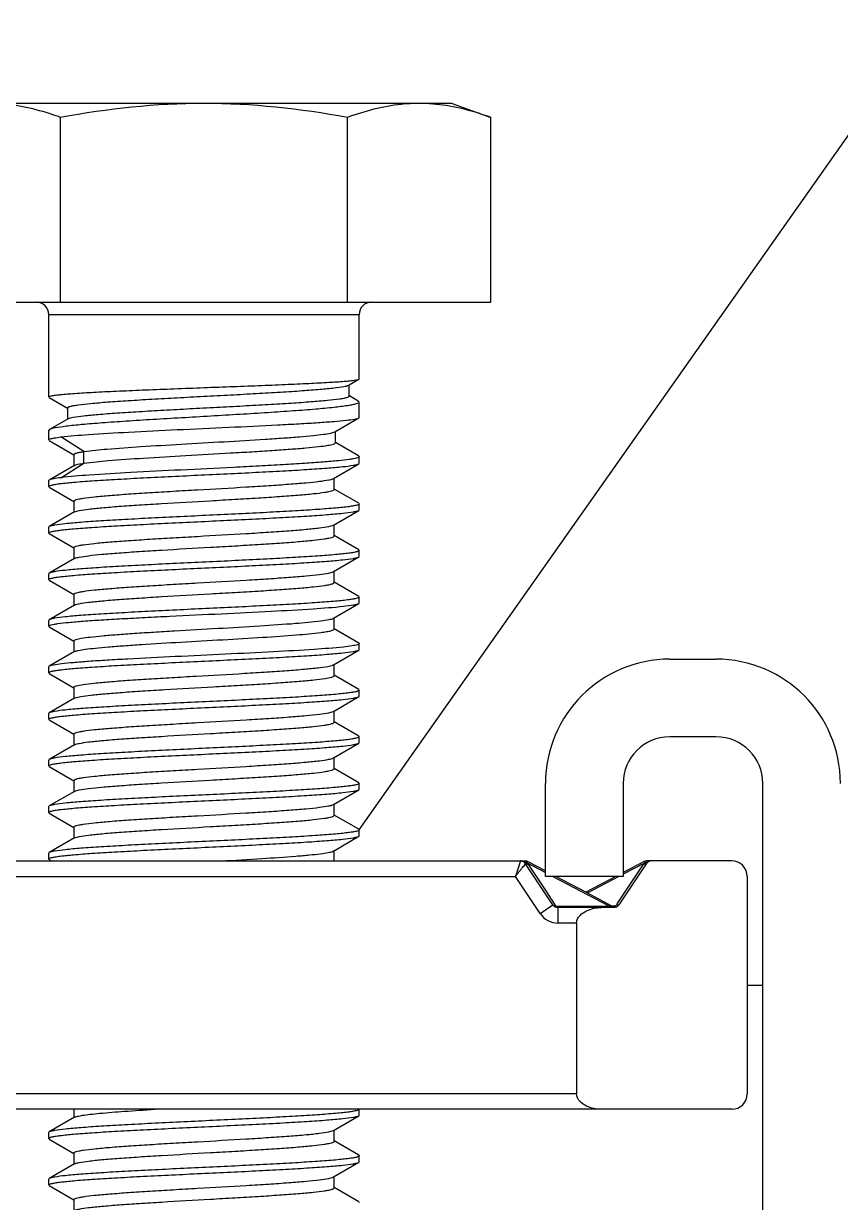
# Model space of a CAD drawing. Extents: x 27938 to 1507990, y 110129 to 923079.
# Drawn here: x 557270.5 to 557576.1, y 382365.2 to 382806.3 of the extents above; entities that cross this region are included whole.
import ezdxf

# ---------------------------------------------------------------- set-up
doc = ezdxf.new("R2010")
doc.units = 0
doc.header["$LTSCALE"] = 1000
doc.header["$MEASUREMENT"] = 0
doc.styles.get("Standard").update_dxf_attribs({"font": 'gbenor.shx', "bigfont": 'gbcbig.shx'})
doc.dimstyles.get("Standard").update_dxf_attribs({"dimtxt": 0.18, "dimasz": 0.18, "dimexe": 0.18, "dimexo": 0.0625, "dimgap": 0.09, "dimtad": 0, "dimtih": 1, "dimtoh": 1, "dimdec": 4, "dimzin": 0, "dimdsep": 46, "dimtxsty": 'Standard', "dimcen": 0.09, "dimadec": 0, "dimazin": 0, "dimtfac": 1, "dimtdec": 4, "dimtofl": 0, "dimtmove": 0, "dimatfit": 3, "dimfxl": 1, "dimtolj": 1, "dimtzin": 0, "dimarcsym": 0})

msp = doc.modelspace()

# ---------------------------------------------------------------- linework, layer by layer
at = {"linetype": 'Continuous'}
for p, q in [((557430.9, 382776.43), (557245.05, 382776.43)), ((557430.9, 382776.43), (557445.28, 382771.2)), ((557284.32, 382702.09), (557284.32, 382771.2)), ((557391.63, 382702.09), (557391.63, 382771.2)), ((557445.28, 382702.09), (557445.28, 382771.2)), ((557230.67, 382702.09), (557445.28, 382702.09)), ((557279.9, 382666.61), (557279.9, 382697.44)), ((557279.9, 382666.61), (557279.9, 382697.44)), ((557279.9, 382697.44), (557396.06, 382697.44)), ((557396.06, 382673.39), (557396.06, 382697.44)), ((557396.06, 382673.39), (557396.06, 382697.44)), ((557392.12, 382671.05), (557392.33, 382671.17)), ((557392.33, 382671.17), (557395.95, 382673.27)), ((557392.33, 382666.93), (557392.33, 382671.17)), ((557395.95, 382673.27), (557396.06, 382673.39)), ((557279.9, 382666.61), (557279.9, 382666.63)), ((557280.03, 382666.45), (557279.9, 382666.61)), ((557280.03, 382666.45), (557286.9, 382662.46)), ((557392.39, 382667.03), (557392.33, 382667.06)), ((557395.73, 382665.08), (557392.39, 382667.03)), ((557395.73, 382665.08), (557396.06, 382664.71)), ((557286.9, 382662.46), (557286.96, 382662.43)), ((557286.96, 382662.56), (557286.96, 382658.33)), ((557396.06, 382658.96), (557396.06, 382664.71)), ((557396.06, 382658.96), (557396.06, 382664.71)), ((557287.18, 382658.46), (557280.17, 382654.39)), ((557386.92, 382653.55), (557395.89, 382658.77)), ((557395.89, 382658.77), (557396.06, 382658.96)), ((557280.17, 382654.39), (557279.9, 382654.07)), ((557279.9, 382650.54), (557279.9, 382654.07)), ((557279.9, 382650.54), (557279.9, 382654.07)), ((557387.15, 382649.46), (557387.15, 382653.68)), ((557280.09, 382650.31), (557279.9, 382650.54)), ((557280.09, 382650.31), (557289.3, 382644.95)), ((557293.09, 382646.19), (557284.41, 382651.64)), ((557395.83, 382644.57), (557387.15, 382649.6)), ((557289.3, 382645.09), (557289.3, 382640.87)), ((557293.09, 382641.83), (557293.09, 382646.19)), ((557395.83, 382644.57), (557396.06, 382644.3)), ((557396.06, 382644.3), (557396.05, 382644.27)), ((557396.06, 382641.83), (557396.06, 382644.3)), ((557396.06, 382641.83), (557396.06, 382644.3)), ((557289.54, 382641), (557280.09, 382635.53)), ((557284.41, 382636.4), (557293.09, 382641.83)), ((557386.41, 382636.1), (557395.86, 382641.6)), ((557395.86, 382641.6), (557396.06, 382641.83)), ((557280.09, 382635.53), (557279.9, 382635.3)), ((557279.9, 382633.12), (557279.9, 382635.3)), ((557279.9, 382633.12), (557279.9, 382635.3)), ((557386.65, 382632.02), (557386.65, 382636.24)), ((557280.09, 382632.89), (557279.9, 382633.12)), ((557280.09, 382632.89), (557289.3, 382627.53)), ((557395.86, 382626.82), (557386.65, 382632.16)), ((557289.3, 382627.66), (557289.3, 382623.44)), ((557395.86, 382626.82), (557396.06, 382626.59)), ((557396.06, 382626.59), (557396.05, 382626.56)), ((557396.06, 382624.4), (557396.06, 382626.59)), ((557396.06, 382624.4), (557396.06, 382626.59)), ((557289.54, 382623.58), (557280.09, 382618.1)), ((557386.41, 382618.68), (557395.86, 382624.18)), ((557395.86, 382624.18), (557396.06, 382624.4)), ((557280.09, 382618.1), (557279.9, 382617.87)), ((557279.9, 382615.69), (557279.9, 382617.87)), ((557279.9, 382615.69), (557279.9, 382617.87)), ((557386.65, 382614.6), (557386.65, 382618.82)), ((557280.09, 382615.46), (557279.9, 382615.69)), ((557280.09, 382615.46), (557289.3, 382610.1)), ((557395.86, 382609.39), (557386.65, 382614.73)), ((557289.3, 382610.24), (557289.3, 382606.02)), ((557395.86, 382609.39), (557396.06, 382609.16)), ((557396.06, 382609.16), (557396.05, 382609.13)), ((557396.06, 382606.98), (557396.06, 382609.16)), ((557396.06, 382606.98), (557396.06, 382609.16)), ((557289.54, 382606.16), (557280.09, 382600.68)), ((557386.41, 382601.26), (557395.86, 382606.75)), ((557395.86, 382606.75), (557396.06, 382606.98)), ((557280.09, 382600.68), (557279.9, 382600.45)), ((557279.9, 382598.27), (557279.9, 382600.45)), ((557279.9, 382598.27), (557279.9, 382600.45)), ((557386.65, 382597.17), (557386.65, 382601.39)), ((557280.09, 382598.04), (557279.9, 382598.27)), ((557280.09, 382598.04), (557289.3, 382592.68)), ((557395.86, 382591.97), (557386.65, 382597.31)), ((557289.3, 382592.82), (557289.3, 382588.6)), ((557395.86, 382591.97), (557396.06, 382591.74)), ((557396.06, 382591.74), (557396.05, 382591.71)), ((557396.06, 382589.56), (557396.06, 382591.74)), ((557396.06, 382589.56), (557396.06, 382591.74)), ((557289.54, 382588.73), (557280.09, 382583.26)), ((557386.41, 382583.83), (557395.86, 382589.33)), ((557395.86, 382589.33), (557396.06, 382589.56)), ((557280.09, 382583.26), (557279.9, 382583.03)), ((557279.9, 382580.84), (557279.9, 382583.03)), ((557279.9, 382580.84), (557279.9, 382583.03)), ((557386.65, 382579.75), (557386.65, 382583.97)), ((557279.9, 382580.84), (557279.9, 382580.88)), ((557280.09, 382580.62), (557279.9, 382580.84)), ((557280.09, 382580.62), (557289.3, 382575.26)), ((557395.86, 382574.54), (557386.65, 382579.88)), ((557289.3, 382575.39), (557289.3, 382571.17)), ((557395.86, 382574.54), (557396.06, 382574.31)), ((557396.06, 382572.13), (557396.06, 382574.31)), ((557396.06, 382572.13), (557396.06, 382574.31)), ((557289.54, 382571.31), (557280.09, 382565.83)), ((557386.41, 382566.41), (557395.86, 382571.9)), ((557395.86, 382571.9), (557396.06, 382572.13)), ((557512.22, 382568.51), (557529.64, 382568.51)), ((557280.09, 382565.83), (557279.9, 382565.6)), ((557279.9, 382563.42), (557279.9, 382565.6)), ((557386.28, 382566.34), (557386.41, 382566.41)), ((557386.65, 382562.32), (557386.65, 382566.54)), ((557280.09, 382563.19), (557279.9, 382563.42)), ((557280.09, 382563.19), (557289.3, 382557.83)), ((557395.86, 382557.12), (557386.65, 382562.46)), ((557289.3, 382557.97), (557289.3, 382553.75)), ((557395.86, 382557.12), (557396.06, 382556.89)), ((557395.86, 382554.48), (557396.06, 382554.71)), ((557396.06, 382556.89), (557396.05, 382556.86)), ((557396.06, 382554.71), (557396.06, 382556.89)), ((557396.06, 382554.71), (557396.06, 382556.89)), ((557289.54, 382553.88), (557280.09, 382548.41)), ((557289.54, 382553.88), (557289.78, 382554)), ((557386.41, 382548.98), (557395.86, 382554.48)), ((557280.09, 382548.41), (557279.9, 382548.18)), ((557279.9, 382546), (557279.9, 382548.18)), ((557279.9, 382546), (557279.9, 382548.18)), ((557280.09, 382545.77), (557279.9, 382546)), ((557386.65, 382544.9), (557386.65, 382549.12)), ((557280.09, 382545.77), (557289.3, 382540.41)), ((557395.86, 382539.7), (557386.65, 382545.04)), ((557289.3, 382540.54), (557289.3, 382536.32)), ((557386.41, 382531.56), (557395.86, 382537.06)), ((557395.86, 382539.7), (557396.06, 382539.47)), ((557395.86, 382537.06), (557396.06, 382537.28)), ((557396.06, 382539.47), (557396.05, 382539.44)), ((557396.06, 382537.28), (557396.06, 382539.47)), ((557396.06, 382537.28), (557396.06, 382539.47)), ((557529.64, 382539.47), (557512.22, 382539.47)), ((557289.54, 382536.46), (557280.09, 382530.98)), ((557280.09, 382530.98), (557279.9, 382530.75)), ((557279.9, 382528.57), (557279.9, 382530.75)), ((557279.9, 382528.57), (557279.9, 382530.75)), ((557280.09, 382528.34), (557279.9, 382528.57)), ((557280.09, 382528.34), (557289.3, 382522.98)), ((557386.65, 382527.48), (557386.65, 382531.7)), ((557395.86, 382522.27), (557386.65, 382527.61)), ((557289.3, 382523.12), (557289.3, 382518.9)), ((557386.41, 382514.14), (557395.86, 382519.63)), ((557395.86, 382522.27), (557396.06, 382522.04)), ((557395.86, 382519.63), (557396.06, 382519.86)), ((557396.06, 382522.04), (557396.05, 382522.01)), ((557396.06, 382519.86), (557396.06, 382522.04)), ((557396.06, 382519.86), (557396.06, 382522.04)), ((557465.75, 382487.19), (557465.75, 382522.04)), ((557494.79, 382522.04), (557494.79, 382487.19)), ((557547.06, 382138.71), (557547.06, 382522.04)), ((557289.54, 382519.04), (557280.09, 382513.56)), ((557280.09, 382513.56), (557279.9, 382513.33)), ((557279.9, 382511.15), (557279.9, 382513.33)), ((557279.9, 382511.15), (557279.9, 382513.33)), ((557280.09, 382510.92), (557279.9, 382511.15)), ((557280.09, 382510.92), (557289.3, 382505.56)), ((557386.65, 382510.05), (557386.65, 382514.27)), ((557395.86, 382504.85), (557386.65, 382510.19)), ((557289.3, 382505.7), (557289.3, 382501.48)), ((557386.41, 382496.71), (557395.86, 382502.21)), ((557395.86, 382504.85), (557396.06, 382504.62)), ((557395.86, 382502.21), (557396.06, 382502.44)), ((557396.06, 382504.62), (557396.05, 382504.59)), ((557396.06, 382502.44), (557396.06, 382504.62)), ((557396.06, 382502.44), (557396.06, 382504.62)), ((557289.54, 382501.61), (557280.09, 382496.14)), ((557219.57, 382493), (557458.24, 382493)), ((557280.09, 382496.14), (557279.9, 382495.91)), ((557279.9, 382493.72), (557279.9, 382495.91)), ((557279.9, 382493.72), (557279.9, 382495.91)), ((557280.09, 382493.5), (557279.9, 382493.72)), ((557280.09, 382493.5), (557280.94, 382493)), ((557386.2, 382496.61), (557386.41, 382496.71)), ((557386.65, 382493), (557386.65, 382496.85)), ((557456.38, 382493), (557454.51, 382487.19)), ((557505.15, 382493), (557503.5, 382493)), ((557504.73, 382493), (557503.53, 382493)), ((557535.45, 382493), (557505.33, 382493)), ((557458.16, 382492.21), (557458.08, 382492.26)), ((557458.23, 382492.2), (557458.16, 382492.21)), ((557468.55, 382476.61), (557458.31, 382491.97)), ((557458.58, 382492.12), (557458.93, 382492.25)), ((557458.79, 382492.33), (557459.06, 382492.81)), ((557458.81, 382492.34), (557458.87, 382492.29)), ((557458.87, 382492.29), (557458.93, 382492.25)), ((557458.93, 382492.25), (557465.75, 382488.66)), ((557465.75, 382489.26), (557459.05, 382492.8)), ((557459.2, 382491.87), (557466.1, 382481.42)), ((557503.39, 382491.97), (557493.16, 382476.61)), ((557502.69, 382492.8), (557494.79, 382488.63)), ((557502.74, 382492.21), (557494.79, 382488.02)), ((557495.6, 382481.48), (557502.5, 382491.88)), ((557502.74, 382492.21), (557502.92, 382492.35)), ((557503.09, 382492.08), (557502.74, 382492.21)), ((557503.05, 382492.64), (557502.95, 382492.43)), ((557503.7, 382492.59), (557504.33, 382492.8)), ((557221.44, 382487.19), (557454.51, 382487.19)), ((557463.71, 382473.39), (557454.51, 382487.19)), ((557494.79, 382487.19), (557465.75, 382487.19)), ((557468.56, 382487.19), (557489.5, 382476.18)), ((557480.86, 382481.28), (557469.66, 382487.19)), ((557492.07, 382487.19), (557480.86, 382481.28)), ((557493.17, 382487.17), (557481.41, 382480.98)), ((557541.26, 382487.19), (557541.26, 382405.88)), ((557466.1, 382481.42), (557469.06, 382476.94)), ((557490.86, 382475.99), (557480.86, 382481.28)), ((557492.62, 382476.97), (557495.6, 382481.48)), ((557463.71, 382473.39), (557468.55, 382476.61)), ((557469.06, 382476.94), (557469.42, 382476.39)), ((557469.91, 382476.13), (557489.5, 382476.18)), ((557470.48, 382469.77), (557470.48, 382475.58)), ((557491.23, 382475.58), (557470.48, 382475.58)), ((557489.5, 382476.18), (557490.04, 382476.06)), ((557490.04, 382476.06), (557490.21, 382476.02)), ((557490.21, 382476.02), (557490.5, 382475.95)), ((557490.46, 382476.2), (557491.79, 382476.19)), ((557490.67, 382475.79), (557490.5, 382475.95)), ((557491.63, 382475.86), (557491.79, 382476.19)), ((557492.27, 382476.45), (557492.48, 382476.76)), ((557492.66, 382476.41), (557492.27, 382476.45)), ((557492.48, 382476.76), (557492.62, 382476.97)), ((557477.37, 382469.77), (557470.48, 382469.77)), ((557477.37, 382469.77), (557477.37, 382405.88)), ((557541.26, 382446.54), (557547.06, 382446.54)), ((557477.37, 382405.88), (557134.7, 382405.88)), ((557535.45, 382400.07), (557140.5, 382400.07)), ((557289.54, 382397.07), (557280.09, 382391.59)), ((557289.3, 382400.07), (557289.3, 382396.93)), ((557386.41, 382392.17), (557395.86, 382397.66)), ((557395.86, 382397.66), (557396.06, 382397.89)), ((557396.06, 382397.89), (557396.06, 382400.07)), ((557396.06, 382397.89), (557396.06, 382400.07)), ((557280.09, 382391.59), (557279.9, 382391.36)), ((557386.65, 382388.08), (557386.65, 382392.3)), ((557279.9, 382389.18), (557279.9, 382391.36)), ((557279.9, 382389.18), (557279.9, 382391.36)), ((557280.09, 382388.95), (557279.9, 382389.18)), ((557280.09, 382388.95), (557289.3, 382383.59)), ((557395.86, 382382.88), (557386.65, 382388.22)), ((557289.3, 382383.73), (557289.3, 382379.51)), ((557289.54, 382379.64), (557280.09, 382374.17)), ((557386.41, 382374.74), (557395.86, 382380.24)), ((557395.86, 382380.24), (557396.06, 382380.47)), ((557396.06, 382382.65), (557396.05, 382382.62)), ((557396.06, 382380.47), (557396.06, 382382.65)), ((557396.06, 382380.47), (557396.06, 382382.65)), ((557280.09, 382374.17), (557279.9, 382373.94)), ((557279.9, 382371.76), (557279.9, 382373.94)), ((557279.9, 382371.76), (557279.9, 382373.94)), ((557386.65, 382370.66), (557386.65, 382374.88)), ((557280.09, 382371.53), (557279.9, 382371.76)), ((557280.09, 382371.53), (557289.3, 382366.17)), ((557395.86, 382365.46), (557386.65, 382370.8)), ((557289.3, 382366.3), (557289.3, 382362.08)), ((557395.86, 382365.46), (557396.06, 382365.23))]:
    msp.add_line(p, q, dxfattribs=at)
for centre, radius, start, end in [((557275.25, 382697.44), 4.65, 0, 90), ((557400.7, 382697.44), 4.65, 90, 180), ((557395.84, 382664.71), 0.216, 352.473, 359.9874), ((557512.22, 382522.04), 46.46, 90, 180), ((557529.64, 382522.04), 46.46, 0, 90), ((557512.22, 382522.04), 17.42, 90, 180), ((557529.64, 382522.04), 17.42, 0, 90), ((557456.38, 382487.71), 5.29, 80.5318, 90.0397), ((557456.38, 382490.68), 2.32, 33.6901, 90), ((557505.33, 382490.68), 2.32, 90, 146.3099), ((557535.45, 382487.19), 5.81, 0, 90), ((557456.66, 382488.83), 4.13, 67.0808, 71.6139), ((557456.83, 382489.24), 3.69, 62.2609, 67.0902), ((557456.96, 382489.48), 3.42, 61.176, 62.2111), ((557457.47, 382491.99), 1.36, 32.6852, 34.7374), ((557457.04, 382489.63), 3.24, 57.7436, 61.1962), ((557457.32, 382491.89), 1.54, 29.1761, 32.7458), ((557457.47, 382491.97), 1.37, 24.8124, 29.1852), ((557457.61, 382492.04), 1.21, 19.6457, 24.8196), ((557457.75, 382492.09), 1.07, 13.0088, 19.662), ((557455.82, 382489.65), 4.05, 33.3657, 39.9733), ((557505.91, 382489.62), 4.09, 140.7761, 146.4499), ((557523.52, 382424.54), 70.87, 106.6154, 106.8895), ((557504.06, 382492.03), 1.18, 160.2304, 163.9636), ((557495.56, 382518.19), 26.86, 286.6266, 287.6315), ((557470.48, 382477.9), 2.32, 213.6901, 270), ((557470.03, 382477.53), 1.74, 242.3724, 264.9828), ((557490.67, 382476.65), 0.719, 256.9317, 262.7384), ((557491.67, 382477.53), 1.74, 242.1358, 297.4642), ((557491.23, 382477.9), 2.32, 270, 326.3099), ((557490.75, 382476.43), 1.05, 323.4647, 326.9897), ((557470.48, 382477.9), 8.13, 213.6901, 270), ((557535.45, 382405.88), 5.81, 270, 0)]:
    msp.add_arc(centre, radius, start, end, dxfattribs=at)
for points, knots in [([(557284.32, 382771.2), (557282.13, 382772), (557273.47, 382774.88), (557264.3, 382776.43), (557257.5, 382776.43)], [0, 0, 0, 0, 0.255699, 1, 1, 1, 1]), ([(557418.45, 382776.43), (557416.2, 382776.43), (557407.06, 382775.95), (557398.1, 382773.56), (557391.63, 382771.2)], [0, 0, 0, 0, 0.246322, 1, 1, 1, 1]), ([(557445.28, 382771.2), (557443.08, 382772), (557434.42, 382774.88), (557425.25, 382776.43), (557418.45, 382776.43)], [0, 0, 0, 0, 0.255699, 1, 1, 1, 1]), ([(557279.9, 382666.63), (557279.93, 382666.76), (557280.42, 382666.92), (557281.22, 382667.12), (557282.64, 382667.32), (557284.51, 382667.53), (557286.9, 382667.75), (557290.98, 382668.05), (557297.12, 382668.41), (557305.56, 382668.83), (557315.18, 382669.24), (557325.64, 382669.65), (557336.56, 382670.06), (557347.53, 382670.47), (557358.14, 382670.87), (557368.02, 382671.27), (557376.79, 382671.66), (557384.14, 382672.05), (557389.24, 382672.38), (557392.41, 382672.66), (557394.06, 382672.84), (557395.18, 382673.03), (557395.77, 382673.16), (557395.95, 382673.27)], [0, 0, 0, 0, 0.003381, 0.010986, 0.023001, 0.039366, 0.059948, 0.084568, 0.144999, 0.218466, 0.30228, 0.393369, 0.488398, 0.583881, 0.67631, 0.762298, 0.838693, 0.902698, 0.951975, 0.970513, 0.984751, 0.994586, 1, 1, 1, 1]), ([(557286.96, 382662.56), (557286.96, 382662.68), (557287.35, 382662.94), (557288.07, 382663.14), (557289.32, 382663.42), (557291.84, 382663.8), (557296.1, 382664.26), (557302.35, 382664.78), (557309.98, 382665.3), (557318.67, 382665.82), (557328.12, 382666.34), (557337.96, 382666.87), (557347.85, 382667.39), (557357.42, 382667.91), (557366.33, 382668.42), (557374.28, 382668.93), (557380.96, 382669.44), (557386.19, 382669.9), (557389.72, 382670.43), (557391.58, 382670.73), (557392.12, 382671.05)], [0, 0, 0, 0, 0.003478, 0.010905, 0.022714, 0.038888, 0.08377, 0.143931, 0.217105, 0.300546, 0.391147, 0.485568, 0.580364, 0.672117, 0.757557, 0.833683, 0.897862, 0.947927, 0.982266, 1, 1, 1, 1]), ([(557287.18, 382658.46), (557287.75, 382658.79), (557289.72, 382659.11), (557293.43, 382659.66), (557298.9, 382660.14), (557305.83, 382660.67), (557314.01, 382661.19), (557323.1, 382661.72), (557332.79, 382662.24), (557342.7, 382662.76), (557352.48, 382663.28), (557361.78, 382663.8), (557370.26, 382664.31), (557377.64, 382664.82), (557383.64, 382665.31), (557387.71, 382665.76), (557390.11, 382666.12), (557391.29, 382666.38), (557391.96, 382666.57), (557392.33, 382666.82), (557392.33, 382666.93)], [0, 0, 0, 0, 0.01879, 0.054986, 0.107411, 0.174108, 0.252565, 0.339846, 0.432717, 0.527771, 0.621558, 0.710715, 0.792084, 0.862827, 0.920523, 0.963255, 0.978576, 0.989732, 0.99673, 1, 1, 1, 1]), ([(557396.05, 382664.68), (557396.03, 382664.53), (557395.61, 382664.23), (557394.79, 382663.96), (557393.42, 382663.63), (557390.68, 382663.15), (557386.07, 382662.59), (557379.29, 382661.96), (557371.03, 382661.33), (557361.59, 382660.69), (557351.3, 382660.06), (557340.53, 382659.42), (557329.66, 382658.79), (557319.1, 382658.17), (557309.21, 382657.55), (557300.36, 382656.93), (557292.86, 382656.32), (557286.95, 382655.75), (557282.93, 382655.13), (557280.8, 382654.75), (557280.17, 382654.39)], [0, 0, 0, 0, 0.003886, 0.011519, 0.02334, 0.039356, 0.083514, 0.142565, 0.214445, 0.296599, 0.386099, 0.479746, 0.574189, 0.666041, 0.75202, 0.829053, 0.894388, 0.945711, 0.981256, 1, 1, 1, 1]), ([(557284.41, 382651.64), (557287.83, 382652.06), (557296.3, 382652.71), (557310.82, 382653.56), (557328.33, 382654.4), (557346.91, 382655.25), (557362.13, 382655.97), (557373.29, 382656.57), (557380.35, 382657), (557386.22, 382657.43), (557390.78, 382657.81), (557393.82, 382658.26), (557395.43, 382658.5), (557395.89, 382658.77)], [0, 0, 0, 0, 0.092558, 0.227667, 0.390531, 0.563263, 0.72685, 0.799502, 0.863318, 0.916535, 0.9577, 0.985721, 1, 1, 1, 1]), ([(557293.09, 382646.19), (557295.94, 382646.61), (557303.01, 382647.25), (557315.14, 382648.12), (557329.78, 382648.98), (557345.32, 382649.86), (557358.08, 382650.6), (557367.47, 382651.23), (557373.43, 382651.68), (557378.43, 382652.13), (557382.36, 382652.55), (557385.05, 382653), (557386.48, 382653.3), (557386.92, 382653.55)], [0, 0, 0, 0, 0.091917, 0.225875, 0.387382, 0.558899, 0.721827, 0.794479, 0.858578, 0.912404, 0.954539, 0.98392, 1, 1, 1, 1]), ([(557279.9, 382650.54), (557279.9, 382650.57), (557279.99, 382650.78), (557280.23, 382650.85), (557280.4, 382650.91)], [0, 0, 0, 0, 0.150032, 1, 1, 1, 1]), ([(557280.4, 382650.91), (557280.89, 382651.08), (557282.23, 382651.35), (557283.58, 382651.54), (557284.41, 382651.64)], [0, 0, 0, 0, 0.381972, 1, 1, 1, 1]), ([(557293.09, 382641.83), (557296.08, 382642.27), (557303.5, 382642.94), (557316.21, 382643.83), (557331.5, 382644.72), (557345.06, 382645.49), (557355.82, 382646.12), (557363.26, 382646.59), (557369.98, 382647.05), (557375.75, 382647.52), (557380.44, 382647.98), (557383.86, 382648.41), (557385.96, 382648.82), (557386.88, 382649.14), (557387.15, 382649.36), (557387.15, 382649.46)], [0, 0, 0, 0, 0.095824, 0.236156, 0.404676, 0.581721, 0.666965, 0.74667, 0.818513, 0.880413, 0.930596, 0.967658, 0.990667, 0.99686, 1, 1, 1, 1]), ([(557396.05, 382644.27), (557396.02, 382644.15), (557395.66, 382643.93), (557394.98, 382643.71), (557393.85, 382643.46), (557391.59, 382643.1), (557387.78, 382642.68), (557382.17, 382642.19), (557375.26, 382641.71), (557367.28, 382641.22), (557358.43, 382640.74), (557345.7, 382640.08), (557329.69, 382639.3), (557311.67, 382638.4), (557296.68, 382637.5), (557287.94, 382636.84), (557284.41, 382636.4)], [0, 0, 0, 0, 0.0033, 0.009857, 0.019984, 0.033682, 0.071486, 0.122281, 0.18463, 0.256736, 0.336512, 0.421646, 0.598027, 0.76553, 0.904858, 1, 1, 1, 1]), ([(557289.3, 382645.09), (557289.3, 382645.21), (557289.68, 382645.47), (557290.38, 382645.68), (557291.6, 382645.96), (557292.54, 382646.11), (557293.09, 382646.19)], [0, 0, 0, 0, 0.090831, 0.281881, 0.585261, 1, 1, 1, 1]), ([(557279.9, 382633.12), (557279.9, 382633.24), (557280.34, 382633.49), (557281.09, 382633.69), (557282.44, 382633.96), (557285.17, 382634.33), (557289.78, 382634.78), (557296.58, 382635.29), (557304.88, 382635.8), (557314.39, 382636.32), (557324.77, 382636.84), (557335.62, 382637.36), (557346.56, 382637.88), (557357.18, 382638.4), (557367.11, 382638.92), (557375.97, 382639.44), (557383.45, 382639.94), (557389.27, 382640.45), (557393, 382640.88), (557394.98, 382641.28), (557395.64, 382641.47), (557395.86, 382641.6)], [0, 0, 0, 0, 0.00322, 0.0104, 0.021911, 0.037725, 0.081756, 0.140993, 0.213313, 0.296099, 0.38634, 0.48076, 0.575929, 0.668382, 0.754759, 0.831923, 0.897075, 0.947869, 0.982512, 0.993416, 1, 1, 1, 1]), ([(557289.54, 382641), (557289.92, 382641.22), (557291.13, 382641.51), (557292.32, 382641.72), (557293.09, 382641.83)], [0, 0, 0, 0, 0.360548, 1, 1, 1, 1]), ([(557284.41, 382636.4), (557283.46, 382636.28), (557282.02, 382636.05), (557280.53, 382635.78), (557280.09, 382635.53)], [0, 0, 0, 0, 0.654168, 1, 1, 1, 1]), ([(557289.3, 382627.66), (557289.3, 382627.78), (557289.65, 382628.03), (557290.3, 382628.23), (557291.41, 382628.5), (557293.68, 382628.87), (557297.51, 382629.32), (557303.15, 382629.82), (557310.05, 382630.34), (557317.95, 382630.85), (557326.58, 382631.37), (557338.62, 382632.06), (557350.55, 382632.73), (557361.94, 382633.44), (557369.39, 382633.95), (557375.71, 382634.47), (557380.69, 382634.94), (557384.08, 382635.47), (557385.88, 382635.79), (557386.41, 382636.1)], [0, 0, 0, 0, 0.003516, 0.010771, 0.022251, 0.037963, 0.081622, 0.14032, 0.211989, 0.294071, 0.383621, 0.477423, 0.664258, 0.750574, 0.827953, 0.893625, 0.945254, 0.981055, 1, 1, 1, 1]), ([(557289.54, 382623.58), (557290.07, 382623.89), (557291.88, 382624.21), (557295.27, 382624.74), (557300.25, 382625.22), (557306.57, 382625.73), (557314.02, 382626.24), (557325.41, 382626.95), (557337.34, 382627.63), (557349.38, 382628.31), (557358, 382628.83), (557365.91, 382629.35), (557372.81, 382629.86), (557378.45, 382630.36), (557382.28, 382630.81), (557384.54, 382631.18), (557385.65, 382631.45), (557386.31, 382631.65), (557386.65, 382631.9), (557386.65, 382632.02)], [0, 0, 0, 0, 0.018976, 0.054803, 0.106452, 0.172137, 0.249523, 0.33584, 0.522662, 0.616451, 0.705987, 0.788054, 0.859709, 0.918395, 0.962045, 0.977755, 0.98923, 0.996486, 1, 1, 1, 1]), ([(557396.05, 382626.56), (557396.02, 382626.42), (557395.55, 382626.2), (557394.74, 382625.98), (557393.35, 382625.72), (557391.5, 382625.47), (557389.14, 382625.21), (557385.11, 382624.84), (557379.05, 382624.39), (557370.72, 382623.88), (557361.21, 382623.36), (557350.85, 382622.85), (557340.03, 382622.33), (557329.13, 382621.81), (557318.56, 382621.29), (557308.68, 382620.77), (557299.87, 382620.26), (557292.43, 382619.75), (557286.65, 382619.25), (557282.94, 382618.82), (557280.97, 382618.42), (557280.31, 382618.23), (557280.09, 382618.1)], [0, 0, 0, 0, 0.003588, 0.01121, 0.023135, 0.039326, 0.059664, 0.083976, 0.143635, 0.216182, 0.29901, 0.389133, 0.483302, 0.578116, 0.670151, 0.75609, 0.832833, 0.897615, 0.948118, 0.982576, 0.993432, 1, 1, 1, 1]), ([(557279.9, 382615.69), (557279.9, 382615.82), (557280.34, 382616.07), (557281.09, 382616.27), (557282.44, 382616.53), (557285.17, 382616.91), (557289.78, 382617.36), (557296.58, 382617.86), (557304.88, 382618.38), (557314.39, 382618.9), (557324.77, 382619.42), (557335.62, 382619.94), (557346.56, 382620.46), (557357.18, 382620.98), (557367.11, 382621.5), (557375.97, 382622.01), (557383.45, 382622.52), (557389.27, 382623.03), (557393, 382623.46), (557394.98, 382623.86), (557395.64, 382624.05), (557395.86, 382624.18)], [0, 0, 0, 0, 0.00322, 0.0104, 0.021911, 0.037726, 0.081758, 0.140994, 0.213314, 0.296099, 0.38634, 0.48076, 0.575927, 0.668379, 0.754757, 0.831923, 0.897075, 0.947869, 0.982512, 0.993416, 1, 1, 1, 1]), ([(557289.3, 382610.24), (557289.3, 382610.35), (557289.65, 382610.61), (557290.3, 382610.81), (557291.41, 382611.08), (557293.68, 382611.45), (557297.51, 382611.9), (557303.15, 382612.4), (557310.05, 382612.91), (557317.95, 382613.43), (557326.58, 382613.94), (557338.62, 382614.63), (557350.55, 382615.31), (557361.94, 382616.01), (557369.39, 382616.52), (557375.71, 382617.04), (557380.69, 382617.52), (557384.08, 382618.05), (557385.88, 382618.37), (557386.41, 382618.68)], [0, 0, 0, 0, 0.003515, 0.010772, 0.02225, 0.037963, 0.081622, 0.14032, 0.21199, 0.294071, 0.383622, 0.477423, 0.664258, 0.750574, 0.827954, 0.893625, 0.945254, 0.981055, 1, 1, 1, 1]), ([(557289.54, 382606.16), (557290.07, 382606.47), (557291.88, 382606.79), (557295.27, 382607.32), (557300.25, 382607.79), (557306.57, 382608.31), (557314.02, 382608.82), (557325.41, 382609.53), (557337.34, 382610.2), (557349.38, 382610.89), (557358, 382611.41), (557365.91, 382611.92), (557372.81, 382612.43), (557378.45, 382612.94), (557382.28, 382613.39), (557384.54, 382613.76), (557385.65, 382614.03), (557386.31, 382614.23), (557386.65, 382614.48), (557386.65, 382614.6)], [0, 0, 0, 0, 0.018976, 0.054803, 0.106452, 0.172137, 0.249523, 0.335841, 0.522662, 0.616452, 0.705988, 0.788055, 0.85971, 0.918396, 0.962045, 0.977753, 0.989231, 0.996484, 1, 1, 1, 1]), ([(557396.05, 382609.13), (557396.02, 382609), (557395.55, 382608.78), (557394.74, 382608.56), (557393.35, 382608.3), (557391.5, 382608.05), (557389.14, 382607.79), (557385.11, 382607.42), (557379.05, 382606.97), (557370.72, 382606.46), (557361.21, 382605.94), (557350.85, 382605.42), (557340.03, 382604.9), (557329.13, 382604.39), (557318.56, 382603.87), (557308.68, 382603.35), (557299.87, 382602.84), (557292.43, 382602.33), (557286.65, 382601.82), (557282.94, 382601.4), (557280.97, 382601), (557280.31, 382600.81), (557280.09, 382600.68)], [0, 0, 0, 0, 0.003588, 0.011209, 0.023134, 0.039324, 0.059662, 0.083974, 0.143632, 0.21618, 0.299009, 0.389132, 0.4833, 0.578113, 0.670149, 0.756088, 0.83283, 0.897612, 0.948116, 0.982575, 0.993432, 1, 1, 1, 1]), ([(557279.9, 382598.27), (557279.9, 382598.39), (557280.34, 382598.64), (557281.09, 382598.84), (557282.44, 382599.11), (557285.17, 382599.48), (557289.78, 382599.93), (557296.58, 382600.44), (557304.88, 382600.95), (557314.39, 382601.47), (557324.77, 382601.99), (557335.62, 382602.51), (557346.55, 382603.03), (557357.18, 382603.55), (557367.11, 382604.07), (557375.97, 382604.59), (557383.45, 382605.1), (557389.27, 382605.61), (557393, 382606.03), (557394.98, 382606.43), (557395.64, 382606.62), (557395.86, 382606.75)], [0, 0, 0, 0, 0.00322, 0.0104, 0.021911, 0.037726, 0.081758, 0.140994, 0.213312, 0.296095, 0.386336, 0.480757, 0.575924, 0.668376, 0.754755, 0.831922, 0.897076, 0.94787, 0.982512, 0.993416, 1, 1, 1, 1]), ([(557289.3, 382592.82), (557289.3, 382592.93), (557289.65, 382593.18), (557290.3, 382593.38), (557291.41, 382593.65), (557293.68, 382594.02), (557297.51, 382594.47), (557303.15, 382594.98), (557310.05, 382595.49), (557317.95, 382596), (557326.58, 382596.52), (557338.62, 382597.21), (557350.55, 382597.88), (557361.94, 382598.59), (557369.39, 382599.1), (557375.71, 382599.62), (557380.69, 382600.09), (557384.08, 382600.62), (557385.88, 382600.94), (557386.41, 382601.26)], [0, 0, 0, 0, 0.003515, 0.010772, 0.02225, 0.037963, 0.081622, 0.14032, 0.21199, 0.294071, 0.383622, 0.477423, 0.664258, 0.750575, 0.827954, 0.893625, 0.945255, 0.981055, 1, 1, 1, 1]), ([(557289.54, 382588.73), (557290.07, 382589.04), (557291.88, 382589.36), (557295.27, 382589.89), (557300.25, 382590.37), (557306.57, 382590.89), (557314.02, 382591.4), (557325.41, 382592.1), (557337.34, 382592.78), (557349.38, 382593.47), (557358, 382593.98), (557365.91, 382594.5), (557372.81, 382595.01), (557378.45, 382595.51), (557382.28, 382595.96), (557384.54, 382596.33), (557385.65, 382596.6), (557386.31, 382596.8), (557386.65, 382597.06), (557386.65, 382597.17)], [0, 0, 0, 0, 0.018976, 0.054802, 0.106452, 0.172137, 0.249523, 0.33584, 0.522662, 0.616451, 0.705987, 0.788054, 0.85971, 0.918396, 0.962045, 0.977753, 0.989231, 0.996484, 1, 1, 1, 1]), ([(557396.05, 382591.71), (557396.02, 382591.57), (557395.55, 382591.35), (557394.74, 382591.13), (557393.35, 382590.88), (557391.5, 382590.62), (557389.14, 382590.36), (557385.11, 382589.99), (557379.05, 382589.55), (557370.72, 382589.03), (557361.21, 382588.52), (557350.85, 382588), (557340.03, 382587.48), (557329.13, 382586.96), (557318.56, 382586.44), (557308.68, 382585.93), (557299.87, 382585.41), (557292.43, 382584.91), (557286.65, 382584.4), (557282.94, 382583.97), (557280.97, 382583.58), (557280.31, 382583.38), (557280.09, 382583.26)], [0, 0, 0, 0, 0.003588, 0.011208, 0.023133, 0.039323, 0.05966, 0.083972, 0.14363, 0.21618, 0.29901, 0.389134, 0.483301, 0.578116, 0.670152, 0.75609, 0.832831, 0.897611, 0.948116, 0.982575, 0.993432, 1, 1, 1, 1]), ([(557279.9, 382580.88), (557279.93, 382580.99), (557280.28, 382581.18), (557280.92, 382581.38), (557282.01, 382581.61), (557284.18, 382581.94), (557287.83, 382582.33), (557293.23, 382582.78), (557299.88, 382583.23), (557307.59, 382583.68), (557316.15, 382584.14), (557328.55, 382584.75), (557344.27, 382585.5), (557362.17, 382586.37), (557377.39, 382587.24), (557386.41, 382587.89), (557390.16, 382588.3)], [0, 0, 0, 0, 0.003125, 0.009451, 0.019259, 0.032549, 0.069278, 0.118709, 0.179497, 0.249964, 0.328153, 0.411892, 0.586609, 0.754787, 0.897843, 1, 1, 1, 1]), ([(557390.16, 382588.3), (557391.43, 382588.43), (557393.12, 382588.63), (557395.01, 382589.02), (557395.65, 382589.2), (557395.86, 382589.33)], [0, 0, 0, 0, 0.663188, 0.872597, 1, 1, 1, 1]), ([(557289.3, 382575.39), (557289.3, 382575.49), (557289.56, 382575.71), (557290.45, 382576.02), (557292.45, 382576.43), (557295.74, 382576.85), (557300.23, 382577.3), (557305.78, 382577.75), (557312.23, 382578.21), (557319.41, 382578.67), (557329.83, 382579.29), (557343.05, 382580.03), (557358.13, 382580.91), (557370.95, 382581.78), (557378.55, 382582.43), (557381.7, 382582.84)], [0, 0, 0, 0, 0.003115, 0.009182, 0.031659, 0.067841, 0.116843, 0.177337, 0.247648, 0.325812, 0.409643, 0.584814, 0.753648, 0.897352, 1, 1, 1, 1]), ([(557381.7, 382582.84), (557382.74, 382582.98), (557384.31, 382583.24), (557385.93, 382583.55), (557386.41, 382583.83)], [0, 0, 0, 0, 0.650272, 1, 1, 1, 1]), ([(557289.54, 382571.31), (557289.96, 382571.55), (557291.34, 382571.85), (557293.94, 382572.29), (557297.72, 382572.7), (557302.52, 382573.14), (557308.26, 382573.58), (557317.3, 382574.19), (557329.65, 382574.92), (557344.79, 382575.77), (557359.22, 382576.62), (557371.45, 382577.46), (557378.69, 382578.1), (557381.7, 382578.49)], [0, 0, 0, 0, 0.015918, 0.044768, 0.086031, 0.138698, 0.201427, 0.272595, 0.432694, 0.602452, 0.764307, 0.901529, 1, 1, 1, 1]), ([(557381.7, 382578.49), (557382.42, 382578.58), (557383.64, 382578.75), (557385.24, 382579.07), (557386.13, 382579.3), (557386.65, 382579.6), (557386.65, 382579.75)], [0, 0, 0, 0, 0.417669, 0.72318, 0.914162, 1, 1, 1, 1]), ([(557390.16, 382573.05), (557386.53, 382572.66), (557377.82, 382572.02), (557363.12, 382571.18), (557345.77, 382570.33), (557327.61, 382569.47), (557312.83, 382568.73), (557302.03, 382568.12), (557295.21, 382567.68), (557289.54, 382567.23), (557285.11, 382566.83), (557282.13, 382566.37), (557280.56, 382566.1), (557280.09, 382565.83)], [0, 0, 0, 0, 0.099084, 0.237374, 0.400417, 0.571145, 0.731654, 0.802733, 0.865141, 0.917241, 0.957682, 0.985448, 1, 1, 1, 1]), ([(557395.39, 382573.89), (557394.75, 382573.69), (557392.99, 382573.39), (557391.24, 382573.17), (557390.16, 382573.05)], [0, 0, 0, 0, 0.381874, 1, 1, 1, 1]), ([(557396.06, 382574.31), (557396.06, 382574.28), (557395.92, 382574.02), (557395.61, 382573.96), (557395.39, 382573.89)], [0, 0, 0, 0, 0.139134, 1, 1, 1, 1]), ([(557279.9, 382563.42), (557279.9, 382563.55), (557280.34, 382563.8), (557281.09, 382563.99), (557282.44, 382564.26), (557285.17, 382564.63), (557289.78, 382565.09), (557296.57, 382565.59), (557304.88, 382566.11), (557314.39, 382566.62), (557324.76, 382567.14), (557335.62, 382567.66), (557346.56, 382568.19), (557357.18, 382568.71), (557367.11, 382569.22), (557375.97, 382569.74), (557383.45, 382570.25), (557389.27, 382570.76), (557393, 382571.18), (557394.98, 382571.58), (557395.64, 382571.78), (557395.86, 382571.9)], [0, 0, 0, 0, 0.00322, 0.0104, 0.02191, 0.037724, 0.081755, 0.140991, 0.213309, 0.296091, 0.386332, 0.480756, 0.575929, 0.668382, 0.75476, 0.831926, 0.89708, 0.947873, 0.982513, 0.993416, 1, 1, 1, 1]), ([(557289.3, 382557.97), (557289.3, 382558.08), (557289.64, 382558.33), (557290.74, 382558.67), (557293.27, 382559.13), (557297.37, 382559.61), (557302.95, 382560.11), (557309.75, 382560.62), (557317.56, 382561.13), (557326.09, 382561.64), (557338.02, 382562.33), (557349.89, 382563), (557361.25, 382563.7), (557368.74, 382564.21), (557375.13, 382564.72), (557380.21, 382565.2), (557383.77, 382565.71), (557385.67, 382566.05), (557386.28, 382566.34)], [0, 0, 0, 0, 0.003482, 0.010642, 0.037446, 0.080513, 0.138446, 0.209238, 0.290402, 0.379073, 0.472115, 0.658103, 0.744468, 0.822278, 0.888788, 0.94167, 0.979112, 1, 1, 1, 1]), ([(557289.78, 382554), (557290.45, 382554.27), (557292.43, 382554.63), (557296.11, 382555.13), (557301.28, 382555.61), (557307.72, 382556.12), (557315.22, 382556.63), (557326.56, 382557.32), (557338.37, 382557.99), (557350.24, 382558.67), (557358.69, 382559.18), (557366.43, 382559.69), (557373.16, 382560.19), (557378.68, 382560.69), (557382.73, 382561.16), (557385.23, 382561.62), (557386.32, 382561.96), (557386.65, 382562.21), (557386.65, 382562.32)], [0, 0, 0, 0, 0.022346, 0.06101, 0.114819, 0.181948, 0.260071, 0.346467, 0.531818, 0.624293, 0.712309, 0.792791, 0.862932, 0.920298, 0.962926, 0.989453, 0.996544, 1, 1, 1, 1]), ([(557396.05, 382556.86), (557396.02, 382556.73), (557395.55, 382556.51), (557394.74, 382556.28), (557393.35, 382556.03), (557391.5, 382555.78), (557389.15, 382555.52), (557385.12, 382555.14), (557379.06, 382554.7), (557370.73, 382554.18), (557361.21, 382553.67), (557350.85, 382553.15), (557340.03, 382552.63), (557329.14, 382552.11), (557318.56, 382551.6), (557308.68, 382551.08), (557299.87, 382550.56), (557292.43, 382550.06), (557286.65, 382549.55), (557282.94, 382549.13), (557280.97, 382548.73), (557280.31, 382548.54), (557280.09, 382548.41)], [0, 0, 0, 0, 0.003586, 0.011204, 0.023126, 0.039313, 0.059647, 0.083957, 0.143613, 0.216161, 0.298989, 0.389113, 0.483287, 0.578107, 0.670147, 0.756086, 0.832829, 0.897612, 0.948117, 0.982576, 0.993432, 1, 1, 1, 1]), ([(557279.9, 382546), (557279.9, 382546.12), (557280.34, 382546.37), (557281.09, 382546.57), (557282.44, 382546.84), (557285.17, 382547.21), (557289.78, 382547.66), (557296.57, 382548.17), (557304.88, 382548.68), (557314.39, 382549.2), (557324.77, 382549.72), (557335.62, 382550.24), (557346.56, 382550.76), (557357.18, 382551.28), (557367.11, 382551.8), (557375.97, 382552.32), (557383.45, 382552.82), (557389.27, 382553.33), (557393, 382553.76), (557394.98, 382554.16), (557395.64, 382554.35), (557395.86, 382554.48)], [0, 0, 0, 0, 0.00322, 0.0104, 0.02191, 0.037724, 0.081754, 0.14099, 0.21331, 0.296094, 0.386335, 0.48076, 0.575932, 0.668386, 0.754762, 0.831926, 0.897079, 0.947872, 0.982513, 0.993416, 1, 1, 1, 1]), ([(557289.3, 382540.54), (557289.3, 382540.66), (557289.65, 382540.91), (557290.3, 382541.11), (557291.41, 382541.38), (557293.68, 382541.75), (557297.51, 382542.2), (557303.15, 382542.7), (557310.05, 382543.22), (557317.95, 382543.73), (557326.58, 382544.25), (557338.62, 382544.94), (557350.55, 382545.61), (557361.94, 382546.32), (557369.39, 382546.83), (557375.71, 382547.35), (557380.69, 382547.82), (557384.08, 382548.35), (557385.88, 382548.67), (557386.41, 382548.98)], [0, 0, 0, 0, 0.003515, 0.010772, 0.02225, 0.037963, 0.081623, 0.14032, 0.21199, 0.294071, 0.383622, 0.477423, 0.664258, 0.750574, 0.827954, 0.893625, 0.945254, 0.981055, 1, 1, 1, 1]), ([(557289.54, 382536.46), (557290.07, 382536.77), (557291.88, 382537.09), (557295.27, 382537.62), (557300.25, 382538.1), (557306.57, 382538.61), (557314.02, 382539.12), (557325.41, 382539.83), (557337.34, 382540.51), (557349.38, 382541.19), (557358, 382541.71), (557365.91, 382542.23), (557372.81, 382542.74), (557378.45, 382543.24), (557382.28, 382543.69), (557384.54, 382544.06), (557385.65, 382544.33), (557386.31, 382544.53), (557386.65, 382544.78), (557386.65, 382544.9)], [0, 0, 0, 0, 0.018976, 0.054803, 0.106452, 0.172137, 0.249523, 0.33584, 0.522662, 0.616452, 0.705988, 0.788055, 0.85971, 0.918396, 0.962046, 0.977753, 0.989231, 0.996484, 1, 1, 1, 1]), ([(557279.9, 382528.57), (557279.9, 382528.7), (557280.34, 382528.95), (557281.09, 382529.15), (557282.44, 382529.41), (557285.17, 382529.79), (557289.78, 382530.24), (557296.57, 382530.74), (557304.88, 382531.26), (557314.39, 382531.78), (557324.77, 382532.3), (557335.62, 382532.82), (557346.56, 382533.34), (557357.18, 382533.86), (557367.11, 382534.38), (557375.97, 382534.89), (557383.45, 382535.4), (557389.27, 382535.91), (557393, 382536.34), (557394.98, 382536.74), (557395.64, 382536.93), (557395.86, 382537.06)], [0, 0, 0, 0, 0.00322, 0.0104, 0.02191, 0.037725, 0.081755, 0.140991, 0.213311, 0.296097, 0.386338, 0.48076, 0.575931, 0.668384, 0.754761, 0.831924, 0.897077, 0.94787, 0.982513, 0.993416, 1, 1, 1, 1]), ([(557396.05, 382539.44), (557396.02, 382539.3), (557395.55, 382539.08), (557394.74, 382538.86), (557393.35, 382538.6), (557391.5, 382538.35), (557389.15, 382538.09), (557385.12, 382537.72), (557379.06, 382537.27), (557370.73, 382536.76), (557361.21, 382536.25), (557350.85, 382535.73), (557340.03, 382535.21), (557329.14, 382534.69), (557318.56, 382534.17), (557308.69, 382533.65), (557299.87, 382533.14), (557292.43, 382532.63), (557286.65, 382532.13), (557282.94, 382531.7), (557280.97, 382531.3), (557280.31, 382531.11), (557280.09, 382530.98)], [0, 0, 0, 0, 0.003585, 0.011201, 0.023122, 0.039308, 0.059642, 0.083951, 0.143606, 0.216151, 0.298977, 0.389102, 0.483275, 0.578097, 0.670138, 0.75608, 0.832826, 0.897611, 0.948117, 0.982576, 0.993432, 1, 1, 1, 1]), ([(557289.3, 382523.12), (557289.3, 382523.23), (557289.65, 382523.49), (557290.3, 382523.69), (557291.41, 382523.96), (557293.68, 382524.33), (557297.51, 382524.78), (557303.15, 382525.28), (557310.05, 382525.79), (557317.95, 382526.31), (557326.58, 382526.82), (557338.62, 382527.51), (557350.55, 382528.19), (557361.94, 382528.89), (557369.39, 382529.41), (557375.71, 382529.92), (557380.69, 382530.4), (557384.08, 382530.93), (557385.88, 382531.25), (557386.41, 382531.56)], [0, 0, 0, 0, 0.003516, 0.010771, 0.022251, 0.037963, 0.081622, 0.14032, 0.21199, 0.294071, 0.383622, 0.477423, 0.664258, 0.750575, 0.827954, 0.893625, 0.945255, 0.981055, 1, 1, 1, 1]), ([(557289.54, 382519.04), (557290.07, 382519.35), (557291.88, 382519.67), (557295.27, 382520.2), (557300.25, 382520.67), (557306.57, 382521.19), (557314.02, 382521.7), (557325.41, 382522.41), (557337.34, 382523.08), (557349.38, 382523.77), (557358, 382524.29), (557365.91, 382524.8), (557372.81, 382525.31), (557378.45, 382525.82), (557382.28, 382526.27), (557384.54, 382526.64), (557385.65, 382526.91), (557386.31, 382527.11), (557386.65, 382527.36), (557386.65, 382527.48)], [0, 0, 0, 0, 0.018976, 0.054802, 0.106452, 0.172137, 0.249523, 0.33584, 0.522661, 0.616451, 0.705987, 0.788054, 0.85971, 0.918396, 0.962045, 0.977753, 0.989231, 0.996484, 1, 1, 1, 1]), ([(557279.9, 382511.15), (557279.9, 382511.27), (557280.34, 382511.52), (557281.09, 382511.72), (557282.44, 382511.99), (557285.17, 382512.36), (557289.78, 382512.81), (557296.58, 382513.32), (557304.88, 382513.83), (557314.39, 382514.35), (557324.77, 382514.87), (557335.62, 382515.39), (557346.56, 382515.91), (557357.18, 382516.43), (557367.11, 382516.95), (557375.97, 382517.47), (557383.45, 382517.98), (557389.27, 382518.49), (557393, 382518.91), (557394.98, 382519.31), (557395.64, 382519.5), (557395.86, 382519.63)], [0, 0, 0, 0, 0.00322, 0.0104, 0.021911, 0.037726, 0.081758, 0.140994, 0.213315, 0.2961, 0.386342, 0.480761, 0.575929, 0.668381, 0.754759, 0.831923, 0.897075, 0.947869, 0.982512, 0.993416, 1, 1, 1, 1]), ([(557396.05, 382522.01), (557396.02, 382521.88), (557395.55, 382521.66), (557394.74, 382521.44), (557393.35, 382521.18), (557391.5, 382520.93), (557389.15, 382520.67), (557385.12, 382520.3), (557379.06, 382519.85), (557370.73, 382519.34), (557361.21, 382518.82), (557350.85, 382518.3), (557340.03, 382517.78), (557329.14, 382517.27), (557318.56, 382516.75), (557308.69, 382516.23), (557299.87, 382515.72), (557292.43, 382515.21), (557286.65, 382514.7), (557282.94, 382514.28), (557280.97, 382513.88), (557280.31, 382513.69), (557280.09, 382513.56)], [0, 0, 0, 0, 0.003585, 0.011203, 0.023125, 0.039313, 0.059647, 0.083957, 0.143613, 0.216157, 0.298984, 0.389108, 0.48328, 0.578099, 0.670138, 0.756081, 0.832827, 0.897612, 0.948117, 0.982575, 0.993432, 1, 1, 1, 1]), ([(557289.3, 382505.7), (557289.3, 382505.81), (557289.65, 382506.06), (557290.3, 382506.26), (557291.41, 382506.53), (557293.68, 382506.9), (557297.51, 382507.35), (557303.15, 382507.86), (557310.05, 382508.37), (557317.95, 382508.88), (557326.58, 382509.4), (557338.62, 382510.09), (557350.55, 382510.76), (557361.94, 382511.47), (557369.39, 382511.98), (557375.71, 382512.5), (557380.69, 382512.97), (557384.08, 382513.5), (557385.88, 382513.82), (557386.41, 382514.14)], [0, 0, 0, 0, 0.003517, 0.010771, 0.022252, 0.037962, 0.081622, 0.14032, 0.211989, 0.294071, 0.383621, 0.477423, 0.664258, 0.750574, 0.827954, 0.893625, 0.945254, 0.981055, 1, 1, 1, 1]), ([(557289.54, 382501.61), (557290.07, 382501.92), (557291.88, 382502.24), (557295.27, 382502.77), (557300.25, 382503.25), (557306.57, 382503.77), (557314.02, 382504.28), (557325.41, 382504.98), (557337.34, 382505.66), (557349.38, 382506.35), (557358, 382506.86), (557365.91, 382507.38), (557372.81, 382507.89), (557378.45, 382508.39), (557382.28, 382508.84), (557384.54, 382509.21), (557385.65, 382509.48), (557386.31, 382509.68), (557386.65, 382509.94), (557386.65, 382510.05)], [0, 0, 0, 0, 0.018976, 0.054803, 0.106452, 0.172137, 0.249523, 0.33584, 0.522661, 0.616451, 0.705987, 0.788054, 0.859709, 0.918395, 0.962045, 0.977755, 0.98923, 0.996486, 1, 1, 1, 1]), ([(557279.9, 382493.72), (557279.9, 382493.85), (557280.34, 382494.1), (557281.09, 382494.3), (557282.44, 382494.57), (557285.17, 382494.94), (557289.78, 382495.39), (557296.58, 382495.9), (557304.88, 382496.41), (557314.39, 382496.93), (557324.77, 382497.45), (557335.62, 382497.97), (557346.55, 382498.49), (557357.18, 382499.01), (557367.11, 382499.53), (557375.97, 382500.05), (557383.45, 382500.55), (557389.27, 382501.06), (557393, 382501.49), (557394.98, 382501.89), (557395.64, 382502.08), (557395.86, 382502.21)], [0, 0, 0, 0, 0.00322, 0.0104, 0.021911, 0.037726, 0.081758, 0.140994, 0.213313, 0.296096, 0.386337, 0.480758, 0.575925, 0.668376, 0.754755, 0.831922, 0.897075, 0.947869, 0.982512, 0.993416, 1, 1, 1, 1]), ([(557396.05, 382504.59), (557396.02, 382504.45), (557395.55, 382504.23), (557394.74, 382504.01), (557393.35, 382503.76), (557391.5, 382503.5), (557389.14, 382503.24), (557385.11, 382502.87), (557379.05, 382502.43), (557370.72, 382501.91), (557361.21, 382501.4), (557350.85, 382500.88), (557340.03, 382500.36), (557329.13, 382499.84), (557318.56, 382499.32), (557308.68, 382498.81), (557299.87, 382498.29), (557292.43, 382497.79), (557286.65, 382497.28), (557282.94, 382496.85), (557280.97, 382496.46), (557280.31, 382496.26), (557280.09, 382496.14)], [0, 0, 0, 0, 0.003588, 0.011209, 0.023134, 0.039325, 0.059662, 0.083974, 0.143632, 0.216179, 0.299007, 0.38913, 0.483299, 0.578112, 0.670147, 0.756087, 0.83283, 0.897612, 0.948116, 0.982576, 0.993432, 1, 1, 1, 1]), ([(557344.53, 382493), (557349.55, 382493.29), (557358.84, 382493.84), (557369.83, 382494.57), (557377.16, 382495.21), (557381.2, 382495.63), (557384.1, 382496.06), (557385.66, 382496.38), (557386.2, 382496.61)], [0, 0, 0, 0, 0.36033, 0.666702, 0.789385, 0.887306, 0.95801, 1, 1, 1, 1]), ([(557458.52, 382492.98), (557458.48, 382492.98), (557458.39, 382492.97), (557458.31, 382492.94), (557458.28, 382492.92)], [0, 0, 0, 0, 0.48312, 1, 1, 1, 1]), ([(557503.5, 382493), (557503.37, 382493), (557503.18, 382492.86), (557503.08, 382492.69), (557503.05, 382492.64)], [0, 0, 0, 0, 0.684585, 1, 1, 1, 1]), ([(557503.22, 382492.98), (557503.26, 382492.98), (557503.34, 382492.97), (557503.42, 382492.94), (557503.46, 382492.92)], [0, 0, 0, 0, 0.483166, 1, 1, 1, 1]), ([(557454.51, 382487.19), (557455.39, 382488.31), (557456.61, 382489.93), (557457.97, 382491.45), (557458.31, 382491.97)], [0, 0, 0, 0, 0.698346, 1, 1, 1, 1]), ([(557458.15, 382492.18), (557458.21, 382492.1), (557458.39, 382492.08), (557458.53, 382492.11), (557458.58, 382492.12)], [0, 0, 0, 0, 0.671481, 1, 1, 1, 1]), ([(557458.81, 382492.34), (557458.75, 382492.31), (557458.57, 382492.24), (557458.37, 382492.19), (557458.23, 382492.2)], [0, 0, 0, 0, 0.307942, 1, 1, 1, 1]), ([(557458.5, 382491.83), (557458.54, 382491.82), (557458.78, 382491.77), (557459.02, 382491.82), (557459.2, 382491.87)], [0, 0, 0, 0, 0.201666, 1, 1, 1, 1]), ([(557503.21, 382491.83), (557503.16, 382491.82), (557502.92, 382491.78), (557502.68, 382491.83), (557502.5, 382491.88)], [0, 0, 0, 0, 0.200998, 1, 1, 1, 1]), ([(557502.69, 382492.8), (557502.66, 382492.77), (557502.86, 382492.6), (557502.87, 382492.46), (557502.93, 382492.35)], [0, 0, 0, 0, 0.259642, 1, 1, 1, 1]), ([(557503.53, 382492.15), (557503.47, 382492.07), (557503.29, 382492.05), (557503.14, 382492.07), (557503.09, 382492.08)], [0, 0, 0, 0, 0.67298, 1, 1, 1, 1]), ([(557468.55, 382476.61), (557468.58, 382476.56), (557468.82, 382476.34), (557469.18, 382476.34), (557469.42, 382476.39)], [0, 0, 0, 0, 0.206816, 1, 1, 1, 1]), ([(557470.48, 382475.58), (557470.43, 382475.58), (557470.15, 382475.65), (557469.99, 382475.92), (557469.91, 382476.13)], [0, 0, 0, 0, 0.198838, 1, 1, 1, 1]), ([(557477.37, 382469.77), (557477.37, 382470.82), (557478.48, 382472.83), (557481.04, 382474.43), (557483.78, 382475.37), (557485.66, 382475.58), (557486.58, 382475.58)], [0, 0, 0, 0, 0.268529, 0.521802, 0.764472, 1, 1, 1, 1]), ([(557490.1, 382475.58), (557490.04, 382475.58), (557489.75, 382475.66), (557489.59, 382475.96), (557489.5, 382476.18)], [0, 0, 0, 0, 0.195592, 1, 1, 1, 1]), ([(557490.58, 382475.94), (557490.62, 382475.93), (557490.68, 382475.93), (557490.9, 382475.96), (557490.86, 382475.99)], [0, 0, 0, 0, 0.501408, 1, 1, 1, 1]), ([(557486.58, 382400.07), (557485.66, 382400.07), (557483.78, 382400.28), (557481.04, 382401.22), (557478.48, 382402.83), (557477.37, 382404.83), (557477.37, 382405.88)], [0, 0, 0, 0, 0.235531, 0.478205, 0.731471, 1, 1, 1, 1]), ([(557279.9, 382389.18), (557279.9, 382389.31), (557280.34, 382389.56), (557281.09, 382389.75), (557282.44, 382390.02), (557285.17, 382390.39), (557289.78, 382390.85), (557296.58, 382391.35), (557304.88, 382391.87), (557314.39, 382392.38), (557324.77, 382392.9), (557335.62, 382393.42), (557346.56, 382393.95), (557357.18, 382394.47), (557367.11, 382394.98), (557375.97, 382395.5), (557383.45, 382396.01), (557389.27, 382396.52), (557393, 382396.94), (557394.98, 382397.34), (557395.64, 382397.54), (557395.86, 382397.66)], [0, 0, 0, 0, 0.00322, 0.0104, 0.021911, 0.037726, 0.081758, 0.140994, 0.213315, 0.296099, 0.386341, 0.480761, 0.575928, 0.66838, 0.754758, 0.831923, 0.897075, 0.947869, 0.982512, 0.993416, 1, 1, 1, 1]), ([(557396.05, 382400.04), (557396.02, 382399.91), (557395.55, 382399.69), (557394.74, 382399.47), (557393.35, 382399.21), (557391.5, 382398.96), (557389.14, 382398.7), (557385.11, 382398.33), (557379.05, 382397.88), (557370.72, 382397.37), (557361.21, 382396.85), (557350.85, 382396.34), (557340.03, 382395.82), (557329.13, 382395.3), (557318.56, 382394.78), (557308.68, 382394.26), (557299.87, 382393.75), (557292.43, 382393.24), (557286.65, 382392.73), (557282.94, 382392.31), (557280.97, 382391.91), (557280.31, 382391.72), (557280.09, 382391.59)], [0, 0, 0, 0, 0.003588, 0.011208, 0.023132, 0.039323, 0.05966, 0.083972, 0.14363, 0.216176, 0.299003, 0.389126, 0.483297, 0.578112, 0.670148, 0.756088, 0.832832, 0.897614, 0.948118, 0.982576, 0.993432, 1, 1, 1, 1]), ([(557289.54, 382397.07), (557289.87, 382397.26), (557290.91, 382397.52), (557292.85, 382397.88), (557295.63, 382398.24), (557300.82, 382398.77), (557308.88, 382399.4), (557315.75, 382399.84), (557319.55, 382400.07)], [0, 0, 0, 0, 0.038163, 0.10417, 0.197373, 0.316251, 0.622193, 1, 1, 1, 1]), ([(557289.3, 382383.73), (557289.3, 382383.84), (557289.65, 382384.1), (557290.3, 382384.3), (557291.41, 382384.56), (557293.68, 382384.93), (557297.51, 382385.38), (557303.15, 382385.89), (557310.05, 382386.4), (557317.95, 382386.91), (557326.58, 382387.43), (557338.62, 382388.12), (557350.55, 382388.79), (557361.94, 382389.5), (557369.39, 382390.01), (557375.71, 382390.53), (557380.69, 382391.01), (557384.08, 382391.53), (557385.88, 382391.86), (557386.41, 382392.17)], [0, 0, 0, 0, 0.003516, 0.010771, 0.022251, 0.037963, 0.081622, 0.140321, 0.21199, 0.294072, 0.383623, 0.477425, 0.66426, 0.750577, 0.827956, 0.893627, 0.945256, 0.981055, 1, 1, 1, 1]), ([(557289.54, 382379.64), (557290.07, 382379.95), (557291.88, 382380.28), (557295.27, 382380.8), (557300.25, 382381.28), (557306.57, 382381.8), (557314.02, 382382.31), (557325.41, 382383.02), (557337.34, 382383.69), (557349.38, 382384.38), (557358, 382384.9), (557365.91, 382385.41), (557372.81, 382385.92), (557378.45, 382386.43), (557382.28, 382386.88), (557384.54, 382387.25), (557385.65, 382387.51), (557386.31, 382387.71), (557386.65, 382387.97), (557386.65, 382388.08)], [0, 0, 0, 0, 0.018976, 0.054802, 0.10645, 0.172134, 0.249519, 0.335835, 0.522655, 0.616444, 0.70598, 0.788047, 0.859703, 0.91839, 0.962041, 0.977751, 0.989229, 0.996485, 1, 1, 1, 1]), ([(557279.9, 382371.76), (557279.9, 382371.88), (557280.34, 382372.13), (557281.09, 382372.33), (557282.44, 382372.6), (557285.17, 382372.97), (557289.78, 382373.42), (557296.58, 382373.93), (557304.88, 382374.44), (557314.39, 382374.96), (557324.77, 382375.48), (557335.62, 382376), (557346.55, 382376.52), (557357.18, 382377.04), (557367.11, 382377.56), (557375.97, 382378.08), (557383.45, 382378.58), (557389.27, 382379.09), (557393, 382379.52), (557394.98, 382379.92), (557395.64, 382380.11), (557395.86, 382380.24)], [0, 0, 0, 0, 0.00322, 0.0104, 0.021911, 0.037726, 0.081758, 0.140994, 0.213312, 0.296095, 0.386336, 0.480757, 0.575924, 0.668375, 0.754754, 0.831922, 0.897076, 0.94787, 0.982512, 0.993416, 1, 1, 1, 1]), ([(557396.05, 382382.62), (557396.02, 382382.48), (557395.55, 382382.27), (557394.74, 382382.04), (557393.35, 382381.79), (557391.5, 382381.54), (557389.14, 382381.28), (557385.11, 382380.9), (557379.05, 382380.46), (557370.72, 382379.94), (557361.21, 382379.43), (557350.85, 382378.91), (557340.03, 382378.39), (557329.13, 382377.87), (557318.56, 382377.36), (557308.68, 382376.84), (557299.87, 382376.32), (557292.43, 382375.82), (557286.65, 382375.31), (557282.94, 382374.89), (557280.97, 382374.49), (557280.31, 382374.3), (557280.09, 382374.17)], [0, 0, 0, 0, 0.003588, 0.011209, 0.023134, 0.039324, 0.059662, 0.083974, 0.143632, 0.216179, 0.299008, 0.389132, 0.4833, 0.578112, 0.670148, 0.756087, 0.83283, 0.897612, 0.948116, 0.982575, 0.993432, 1, 1, 1, 1]), ([(557289.3, 382366.3), (557289.3, 382366.42), (557289.65, 382366.67), (557290.3, 382366.87), (557291.41, 382367.14), (557293.68, 382367.51), (557297.51, 382367.96), (557303.15, 382368.46), (557310.05, 382368.98), (557317.95, 382369.49), (557326.58, 382370.01), (557338.62, 382370.7), (557350.55, 382371.37), (557361.94, 382372.08), (557369.39, 382372.59), (557375.71, 382373.11), (557380.69, 382373.58), (557384.08, 382374.11), (557385.88, 382374.43), (557386.41, 382374.74)], [0, 0, 0, 0, 0.003516, 0.010771, 0.022251, 0.037963, 0.081622, 0.14032, 0.211989, 0.294071, 0.383621, 0.477423, 0.664258, 0.750574, 0.827954, 0.893625, 0.945254, 0.981055, 1, 1, 1, 1]), ([(557289.54, 382362.22), (557290.07, 382362.53), (557291.88, 382362.85), (557295.27, 382363.38), (557300.25, 382363.86), (557306.57, 382364.37), (557314.02, 382364.88), (557325.41, 382365.59), (557337.34, 382366.27), (557349.38, 382366.95), (557358, 382367.47), (557365.91, 382367.99), (557372.81, 382368.5), (557378.45, 382369), (557382.28, 382369.45), (557384.54, 382369.82), (557385.65, 382370.09), (557386.31, 382370.29), (557386.65, 382370.54), (557386.65, 382370.66)], [0, 0, 0, 0, 0.018976, 0.054803, 0.106452, 0.172137, 0.249523, 0.33584, 0.522662, 0.616451, 0.705988, 0.788055, 0.85971, 0.918396, 0.962045, 0.977754, 0.989231, 0.996485, 1, 1, 1, 1])]:
    msp.add_open_spline(points, degree=3, knots=knots, dxfattribs=at)
for points in [[(557337.98, 382776.43), (557320.01, 382776.43), (557302, 382774.42), (557284.32, 382771.2)], [(557391.63, 382771.2), (557373.95, 382774.42), (557355.94, 382776.43), (557337.98, 382776.43)], [(557458.24, 382493), (557458.38, 382493), (557458.51, 382492.88), (557458.59, 382492.76)], [(557459.05, 382492.8), (557458.89, 382492.89), (557458.71, 382492.98), (557458.52, 382492.98)], [(557502.69, 382492.8), (557502.85, 382492.89), (557503.03, 382492.98), (557503.22, 382492.98)], [(557457.96, 382492.75), (557457.73, 382492.83), (557457.49, 382492.89), (557457.25, 382492.93)], [(557469.42, 382476.39), (557469.52, 382476.23), (557469.72, 382476.13), (557469.91, 382476.13)], [(557491.79, 382476.19), (557491.92, 382476.19), (557492.14, 382476.27), (557492.11, 382476.39)], [(557493.16, 382476.61), (557493.06, 382476.46), (557492.84, 382476.41), (557492.66, 382476.41)], [(557395.86, 382382.88), (557395.95, 382382.83), (557396.06, 382382.75), (557396.06, 382382.65)]]:
    msp.add_open_spline(points, degree=3, dxfattribs=at)

# ---------------------------------------------------------------- leaders
msp.add_leader([(557396.06, 382504.62), (558412.23, 383947.91)], dimstyle='Standard', override={"dimgap": 20, "dimtad": 0})

doc.saveas('drawing.dxf')
